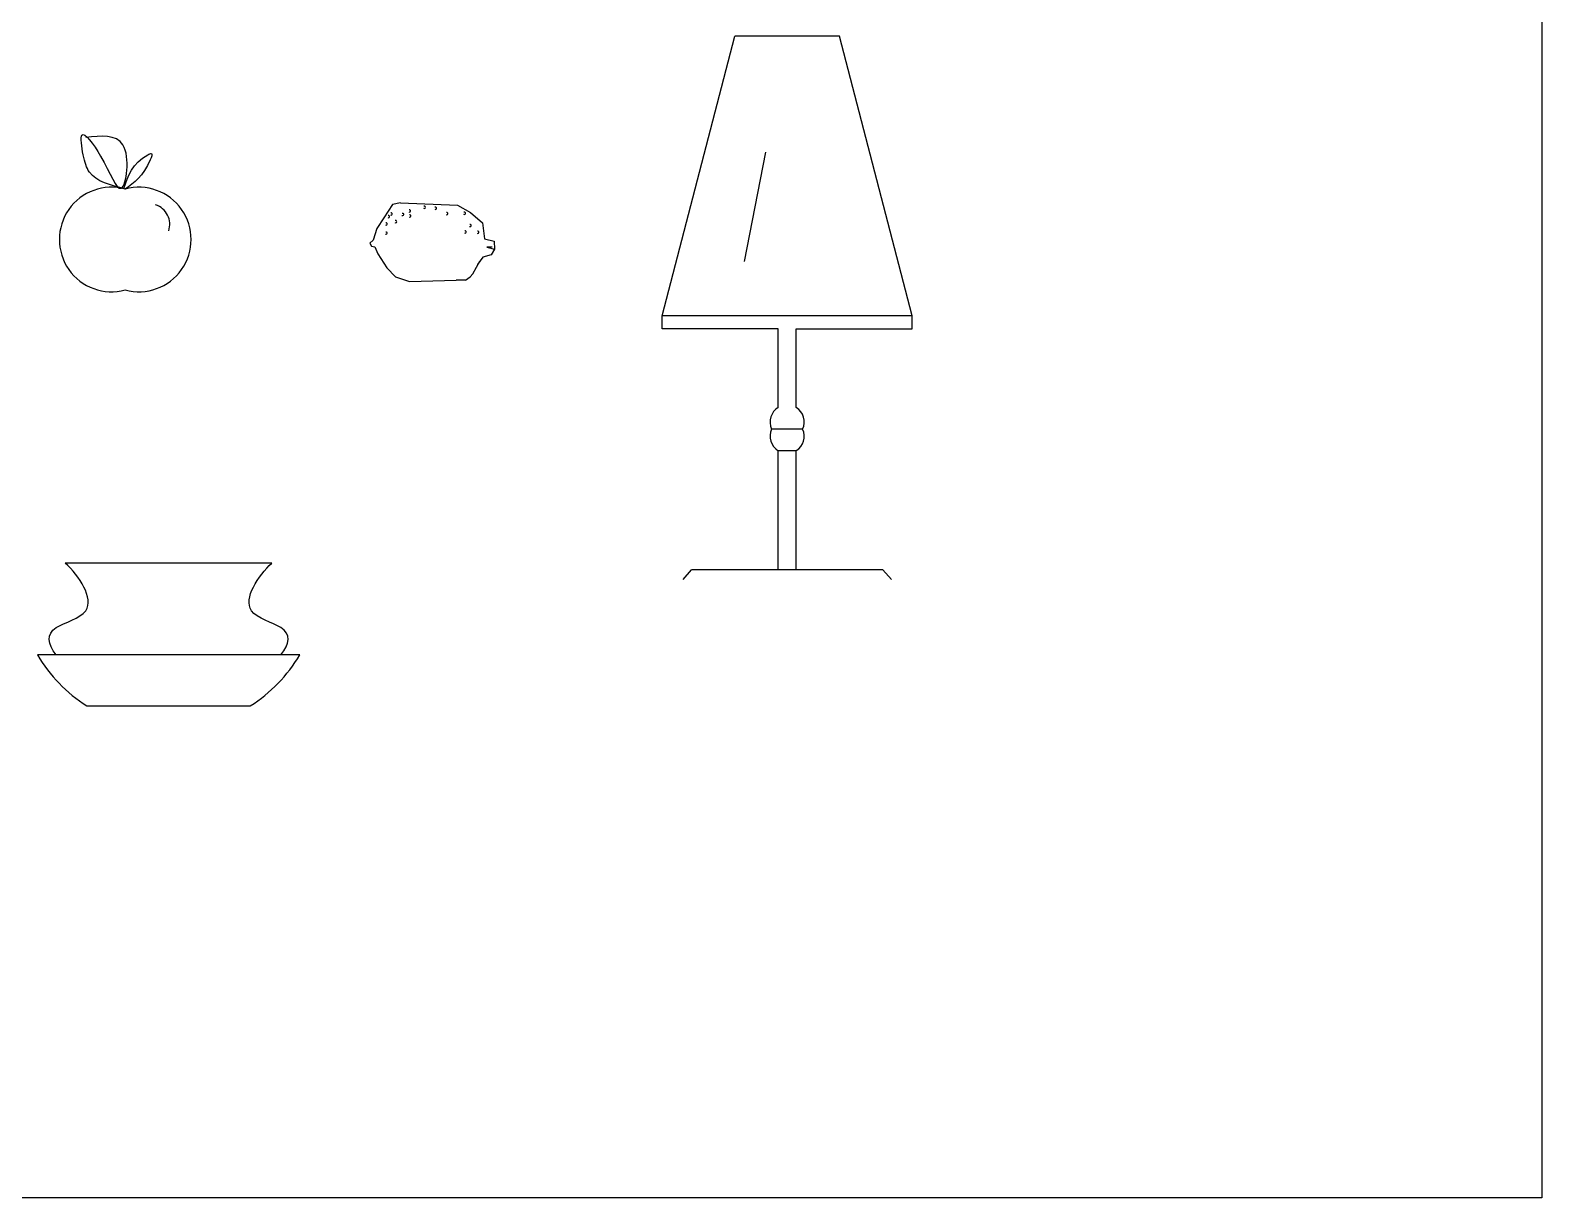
# Model space of a CAD drawing. Header units: centimetres. Extents: x 56177 to 99483, y 493 to 15482.
# Drawn here: x 61434.88 to 61481.54, y 3079 to 3115.02 of the extents above; entities that cross this region are included whole.
import ezdxf

# ---------------------------------------------------------------- set-up
doc = ezdxf.new("R2010")
doc.units = ezdxf.units.CM
doc.header["$MEASUREMENT"] = 0
doc.layers.add('010_BLOQUES', color=250, linetype='Continuous')

msp = doc.modelspace()

# ---------------------------------------------------------------- linework, layer by layer
at = {"layer": '010_BLOQUES'}
for p, q in [((61454.387, 3106.204), (61456.631, 3114.838)), ((61454.387, 3106.204), (61456.631, 3114.838)), ((61459.864, 3114.838), (61456.631, 3114.838)), ((61459.864, 3114.838), (61456.631, 3114.838)), ((61462.107, 3106.204), (61459.864, 3114.838)), ((61462.107, 3106.204), (61459.864, 3114.838)), ((61456.923, 3107.88), (61457.586, 3111.255)), ((61456.923, 3107.88), (61457.586, 3111.255)), ((61446.066, 3109.644), (61445.794, 3109.232)), ((61446.066, 3109.644), (61445.794, 3109.232)), ((61446.307, 3109.693), (61446.066, 3109.644)), ((61446.307, 3109.693), (61446.066, 3109.644)), ((61446.307, 3109.693), (61448.067, 3109.624)), ((61446.307, 3109.693), (61448.067, 3109.624)), ((61445.794, 3109.232), (61445.578, 3108.906)), ((61445.794, 3109.232), (61445.578, 3108.906)), ((61448.067, 3109.624), (61448.468, 3109.395)), ((61448.468, 3109.395), (61448.841, 3109.08)), ((61448.468, 3109.395), (61448.841, 3109.08)), ((61445.578, 3108.906), (61445.465, 3108.543)), ((61445.578, 3108.906), (61445.465, 3108.543)), ((61448.841, 3109.08), (61448.898, 3108.579)), ((61448.841, 3109.08), (61448.898, 3108.579)), ((61445.465, 3108.543), (61445.358, 3108.445)), ((61445.465, 3108.543), (61445.358, 3108.445)), ((61445.358, 3108.445), (61445.413, 3108.359)), ((61445.358, 3108.445), (61445.413, 3108.359)), ((61445.413, 3108.359), (61445.518, 3108.34)), ((61445.413, 3108.359), (61445.518, 3108.34)), ((61445.518, 3108.34), (61445.611, 3108.125)), ((61445.518, 3108.34), (61445.611, 3108.125)), ((61448.898, 3108.579), (61449.198, 3108.508)), ((61448.898, 3108.579), (61449.198, 3108.508)), ((61449.143, 3108.33), (61448.974, 3108.323)), ((61449.143, 3108.33), (61448.974, 3108.323)), ((61448.974, 3108.323), (61449.213, 3108.265)), ((61448.974, 3108.323), (61449.213, 3108.265)), ((61449.213, 3108.265), (61449.113, 3108.093)), ((61449.213, 3108.265), (61449.113, 3108.093)), ((61449.198, 3108.508), (61449.213, 3108.265)), ((61449.198, 3108.508), (61449.213, 3108.265)), ((61445.611, 3108.125), (61445.888, 3107.693)), ((61445.611, 3108.125), (61445.888, 3107.693)), ((61448.66, 3107.713), (61448.758, 3107.893)), ((61448.66, 3107.713), (61448.758, 3107.893)), ((61448.855, 3108.022), (61448.683, 3107.793)), ((61448.855, 3108.022), (61448.683, 3107.793)), ((61449.113, 3108.093), (61448.855, 3108.022)), ((61449.113, 3108.093), (61448.855, 3108.022)), ((61445.888, 3107.693), (61446.16, 3107.409)), ((61445.888, 3107.693), (61446.16, 3107.409)), ((61446.16, 3107.409), (61446.592, 3107.271)), ((61446.16, 3107.409), (61446.592, 3107.271)), ((61446.592, 3107.271), (61448.025, 3107.306)), ((61446.592, 3107.271), (61448.025, 3107.306)), ((61448.311, 3107.306), (61448.025, 3107.306)), ((61448.311, 3107.306), (61448.025, 3107.306)), ((61448.311, 3107.306), (61448.456, 3107.407)), ((61448.311, 3107.306), (61448.456, 3107.407)), ((61448.456, 3107.407), (61448.541, 3107.506)), ((61448.456, 3107.407), (61448.541, 3107.506)), ((61448.541, 3107.506), (61448.66, 3107.713)), ((61448.541, 3107.506), (61448.66, 3107.713)), ((61454.387, 3105.811), (61454.387, 3106.204)), ((61462.107, 3106.204), (61454.387, 3106.204)), ((61454.387, 3105.811), (61454.387, 3106.204)), ((61462.107, 3106.204), (61454.387, 3106.204)), ((61462.107, 3105.811), (61462.107, 3106.204)), ((61462.107, 3105.811), (61462.107, 3106.204)), ((61457.972, 3105.811), (61454.387, 3105.811)), ((61457.972, 3105.811), (61454.387, 3105.811)), ((61457.972, 3103.384), (61457.972, 3105.811)), ((61457.972, 3103.384), (61457.972, 3105.811)), ((61458.523, 3105.811), (61462.107, 3105.811)), ((61458.523, 3103.38), (61458.523, 3105.811)), ((61458.523, 3105.811), (61462.107, 3105.811)), ((61458.523, 3103.38), (61458.523, 3105.811)), ((61458.722, 3102.714), (61457.766, 3102.714)), ((61458.722, 3102.714), (61457.766, 3102.714)), ((61457.972, 3098.372), (61457.972, 3102.048)), ((61457.972, 3102.048), (61458.523, 3102.048)), ((61457.972, 3098.372), (61457.972, 3102.048)), ((61457.972, 3102.048), (61458.523, 3102.048)), ((61458.523, 3098.372), (61458.523, 3102.048)), ((61458.523, 3098.372), (61458.523, 3102.048)), ((61442.338, 3098.578), (61435.964, 3098.578)), ((61455.034, 3098.077), (61455.294, 3098.372)), ((61455.034, 3098.077), (61455.294, 3098.372)), ((61461.2, 3098.372), (61455.294, 3098.372)), ((61461.2, 3098.372), (61455.294, 3098.372)), ((61461.46, 3098.077), (61461.2, 3098.372)), ((61461.46, 3098.077), (61461.2, 3098.372)), ((61443.198, 3095.748), (61435.104, 3095.748)), ((61436.628, 3094.172), (61441.674, 3094.172))]:
    msp.add_line(p, q, dxfattribs=at)
msp.add_lwpolyline([(61350.04, 3214.111), (61481.537, 3214.111), (61481.537, 3078.997), (61350.04, 3078.997)], close=True, dxfattribs=at)
for centre, radius, start, end in [((61437.391, 3108.563), 1.612, 74.8486, 285.1514), ((61438.234, 3108.563), 1.612, 254.8486, 105.1514), ((61438.553, 3109.026), 0.635, 341.6827, 71.819), ((61445.936, 3109.265), 0.0353, 231.8413, 109.2587), ((61445.936, 3109.265), 0.0353, 231.8413, 109.2587), ((61446.019, 3109.347), 0.0353, 231.8413, 109.2587), ((61446.019, 3109.347), 0.0353, 231.8413, 109.2587), ((61446.377, 3109.335), 0.0353, 231.8413, 109.2587), ((61446.377, 3109.335), 0.0353, 231.8413, 109.2587), ((61446.584, 3109.442), 0.0353, 231.8413, 109.2587), ((61446.584, 3109.442), 0.0353, 231.8413, 109.2587), ((61446.596, 3109.289), 0.0353, 231.8413, 109.2587), ((61446.596, 3109.289), 0.0353, 231.8413, 109.2587), ((61447.044, 3109.559), 0.0353, 231.8413, 109.2587), ((61447.044, 3109.559), 0.0353, 231.8413, 109.2587), ((61447.386, 3109.524), 0.0353, 231.8413, 109.2587), ((61447.386, 3109.524), 0.0353, 231.8413, 109.2587), ((61447.739, 3109.359), 0.0353, 231.8413, 109.2587), ((61447.739, 3109.359), 0.0353, 231.8413, 109.2587), ((61448.281, 3109.371), 0.0353, 231.8413, 109.2587), ((61448.281, 3109.371), 0.0353, 231.8413, 109.2587), ((61445.866, 3109.041), 0.0353, 231.8413, 109.2587), ((61445.866, 3109.041), 0.0353, 231.8413, 109.2587), ((61445.866, 3108.759), 0.0353, 231.8413, 109.2587), ((61445.866, 3108.759), 0.0353, 231.8413, 109.2587), ((61446.16, 3109.112), 0.0353, 231.8413, 109.2587), ((61446.16, 3109.112), 0.0353, 231.8413, 109.2587), ((61448.305, 3108.794), 0.0353, 231.8413, 109.2587), ((61448.305, 3108.794), 0.0353, 231.8413, 109.2587), ((61448.458, 3108.994), 0.0353, 231.8413, 109.2587), ((61448.458, 3108.994), 0.0353, 231.8413, 109.2587), ((61448.694, 3108.782), 0.0353, 231.8413, 109.2587), ((61448.694, 3108.782), 0.0353, 231.8413, 109.2587), ((61458.244, 3102.933), 0.526, 121.1379, 204.6921), ((61458.244, 3102.933), 0.526, 121.1379, 204.6921), ((61458.244, 3102.933), 0.526, 335.3079, 57.9738), ((61458.244, 3102.933), 0.526, 335.3079, 57.9738), ((61458.244, 3102.494), 0.526, 155.3079, 238.8621), ((61458.244, 3102.494), 0.526, 155.3079, 238.8621), ((61458.244, 3102.494), 0.526, 302.0262, 24.6921), ((61458.244, 3102.494), 0.526, 302.0262, 24.6921), ((61439.151, 3098.136), 4.699, 210.5433, 237.5216), ((61439.151, 3098.136), 4.699, 302.4784, 329.4567)]:
    msp.add_arc(centre, radius, start, end, dxfattribs=at)
for points, knots in [([(61437.812, 3110.119), (61437.366, 3110.233), (61436.713, 3110.4), (61436.51, 3111.138), (61436.36, 3112.142), (61437.21, 3111.021), (61437.755, 3109.459), (61438.077, 3111.87), (61437.066, 3111.761), (61436.594, 3111.71)], [0, 0, 0, 0, 1.219935, 1.788504, 2.401511, 3.269131, 4.444203, 5.777758, 6.949702, 6.949702, 6.949702, 6.949702]), ([(61437.768, 3110.131), (61437.899, 3110.526), (61438.043, 3110.959), (61438.68, 3111.257), (61438.405, 3110.537), (61438.086, 3110.313), (61437.812, 3110.119)], [0, 0, 0, 0, 1.279946, 1.401067, 1.596057, 2.784093, 2.784093, 2.784093, 2.784093]), ([(61437.768, 3110.131), (61437.899, 3110.526), (61438.043, 3110.959), (61438.68, 3111.257), (61438.405, 3110.537), (61438.086, 3110.313), (61437.812, 3110.119)], [0, 0, 0, 0, 1.279946, 1.401067, 1.596057, 2.784093, 2.784093, 2.784093, 2.784093]), ([(61435.682, 3095.748), (61435.415, 3096.089), (61435.325, 3096.61), (61437.16, 3097.031), (61436.387, 3098.188), (61435.964, 3098.578)], [597.930239, 597.930239, 597.930239, 597.930239, 1017.948509, 1351.140752, 1858.193287, 1858.193287, 1858.193287, 1858.193287]), ([(61442.62, 3095.748), (61442.887, 3096.089), (61442.977, 3096.61), (61441.142, 3097.031), (61441.915, 3098.188), (61442.338, 3098.578)], [597.930239, 597.930239, 597.930239, 597.930239, 1017.948509, 1351.140752, 1858.193287, 1858.193287, 1858.193287, 1858.193287])]:
    msp.add_open_spline(points, degree=3, knots=knots, dxfattribs=at)

doc.saveas('drawing.dxf')
